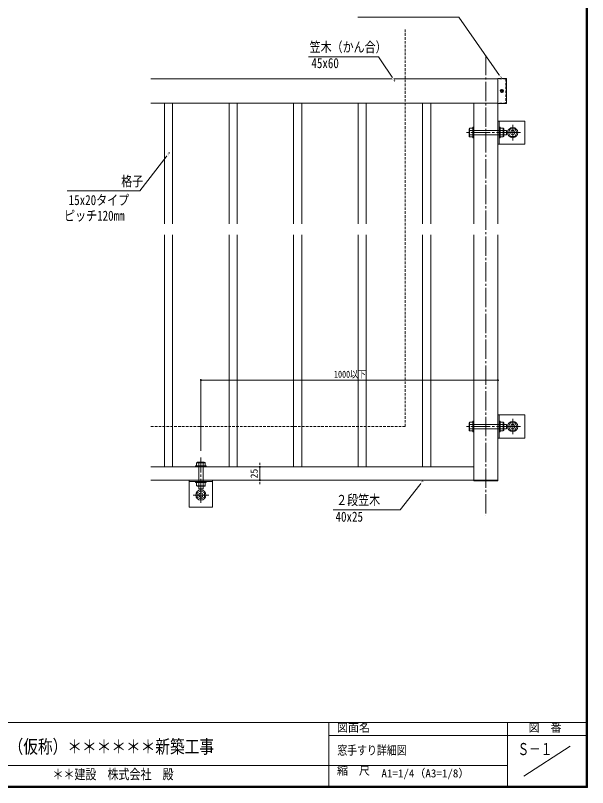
# Model space of a CAD drawing. Units: millimetres at full size; details may follow other scales. Extents: x -18823 to 1599, y -13140 to 1133.
# Drawn here: x 535 to 1599, y -1129 to 308 of the extents above; entities that cross this region are included whole.
import ezdxf
from ezdxf.enums import TextEntityAlignment as Align

# ---------------------------------------------------------------- set-up
doc = ezdxf.new("R2010")
doc.units = ezdxf.units.MM
doc.header["$LTSCALE"] = 4
doc.header["$PDMODE"] = 32
doc.header["$PDSIZE"] = 2
doc.linetypes.add('CHAIN2', pattern=[12, 9, -1, 1, -1])
doc.linetypes.add('DASHED1', pattern=[1.8, 1.2, -0.6])
for name, color, linetype, lineweight in [('0-0_0', 7, 'Continuous', 18), ('0-1_1手摺寸法', 3, 'Continuous', 18), ('0-2_2躯体線', 4, 'Continuous', 9), ('0-3_3中心線', 2, 'CHAIN2', 18), ('0-5_42ｱﾙﾐ部品', 6, 'Continuous', 18), ('0-7_6ﾊｯﾁﾝｸﾞ', 4, 'Continuous', 9), ('0-D_WAKU', 7, 'Continuous', 18), ('0-E_WHITE', 7, 'Continuous', 18)]:
    doc.layers.add(name, color=color, linetype=linetype, lineweight=lineweight)
doc.layers.add('0-B_MOJI', color=6, linetype='Continuous')
doc.styles.add('ＭＳ ゴシック', font='')
doc.styles.get('ＭＳ ゴシック').set_extended_font_data('MS Gothic')

msp = doc.modelspace()

# ---------------------------------------------------------------- linework, layer by layer
at = {"layer": '0-0_0'}
for p, q in [((1432.432, 189.982), (787.077, 189.982)), ((1448.432, 190.982), (1432.432, 190.982)), ((1432.432, 190.982), (1432.432, 143.982)), ((1448.432, 190.982), (1448.432, 143.982)), ((1432.432, 144.982), (787.077, 144.982)), ((1387.432, 144.982), (1387.432, -80.018)), ((1432.432, -80.018), (1432.432, 144.982)), ((1448.432, 143.982), (1432.432, 143.982)), ((1387.432, -100.018), (1387.432, -558.149)), ((1432.432, -558.149), (1432.432, -100.018)), ((1387.432, -557.149), (1432.432, -557.149)), ((1387.432, -558.149), (1432.432, -558.149))]:
    msp.add_line(p, q, dxfattribs=at)
at = {"layer": '0-0_0', "linetype": 'DASHED1'}
for p, q in [((1447.432, 189.982), (1432.432, 189.982)), ((1447.432, 189.982), (1447.432, 144.982)), ((1447.432, 144.982), (1432.432, 144.982))]:
    msp.add_line(p, q, dxfattribs=at)
at = {"layer": '0-0_0'}
for points in [[(1439.683, 189.798), (1359.692, 304.857), (1171.792, 304.857)], [(1240.551, 185.542), (1210.243, 231.164), (1080.065, 231.164)], [(821.507, 52.949), (766.388, -18.484), (631.294, -18.484)], [(1294.348, -557.149), (1250.45, -611.994), (1126.269, -611.994)]]:
    msp.add_lwpolyline(points, dxfattribs=at)
at = {"layer": '0-1_1手摺寸法'}
for p, q in [((1432.432, 111.482), (1482.432, 111.482)), ((1432.432, 111.482), (1432.432, 68.482)), ((1434.932, 111.482), (1434.932, 68.482)), ((1482.432, 111.482), (1482.432, 68.482)), ((1432.432, 68.482), (1482.432, 68.482)), ((879.932, -502.632), (879.932, -370.54)), ((1432.432, -370.54), (879.932, -370.54)), ((883.532, -370.54), (1428.832, -370.54)), ((1432.432, -395.349), (1432.432, -370.54)), ((1432.432, -435.649), (1482.432, -435.649)), ((1432.432, -478.649), (1432.432, -435.649)), ((1434.932, -478.649), (1434.932, -435.649)), ((1482.432, -478.649), (1482.432, -435.649)), ((1432.432, -478.649), (1482.432, -478.649)), ((989.607, -528.549), (989.607, -524.949)), ((1018.9, -532.149), (989.607, -532.149)), ((989.607, -532.149), (989.607, -557.149)), ((989.607, -557.149), (989.607, -532.149)), ((858.432, -557.149), (858.432, -607.149)), ((858.432, -557.149), (901.432, -557.149)), ((858.432, -559.649), (901.432, -559.649)), ((901.432, -557.149), (901.432, -607.149)), ((1018.9, -557.149), (989.607, -557.149)), ((989.607, -560.749), (989.607, -564.349)), ((858.432, -607.149), (901.432, -607.149))]:
    msp.add_line(p, q, dxfattribs=at)
for p in [(879.932, -370.54), (1432.432, -370.54), (989.607, -532.149), (989.607, -557.149)]:
    msp.add_point(p, dxfattribs=at)
at = {"layer": '0-2_2躯体線', "linetype": 'DASHED1'}
for p, q in [((1259.932, 282.047), (1259.932, -457.149)), ((1259.932, -457.149), (787.077, -457.149))]:
    msp.add_line(p, q, dxfattribs=at)
at = {"layer": '0-2_2躯体線'}
for p, q in [((1378.837, 83.998), (1378.837, 95.998)), ((1379.837, 97.998), (1385.837, 97.998)), ((1379.837, 81.998), (1379.837, 97.998)), ((1379.837, 93.998), (1385.837, 93.998)), ((1385.837, 99.998), (1387.432, 99.998)), ((1385.837, 79.998), (1385.837, 99.998)), ((1387.432, 79.998), (1387.432, 99.998)), ((1434.932, 93.998), (1387.432, 93.998)), ((1434.932, 79.982), (1434.932, 99.982)), ((1436.527, 99.982), (1434.932, 99.982)), ((1436.527, 79.982), (1436.527, 99.982)), ((1442.527, 97.982), (1436.527, 97.982)), ((1442.527, 93.982), (1436.527, 93.982)), ((1442.527, 81.982), (1442.527, 97.982)), ((1443.527, 83.982), (1443.527, 95.982)), ((1448.335, 93.998), (1443.527, 93.998)), ((1448.335, 85.998), (1448.335, 93.998)), ((1379.837, 85.998), (1385.837, 85.998)), ((1379.837, 81.998), (1385.837, 81.998)), ((1385.837, 79.998), (1387.432, 79.998)), ((1434.932, 85.998), (1387.432, 85.998)), ((1436.527, 79.982), (1434.932, 79.982)), ((1442.527, 85.982), (1436.527, 85.982)), ((1442.527, 81.982), (1436.527, 81.982)), ((1448.335, 85.998), (1443.527, 85.998)), ((1378.837, -451.166), (1378.837, -463.166)), ((1379.837, -449.166), (1385.837, -449.166)), ((1379.837, -449.166), (1379.837, -465.166)), ((1379.837, -453.166), (1385.837, -453.166)), ((1385.837, -447.166), (1387.432, -447.166)), ((1385.837, -447.166), (1385.837, -467.166)), ((1387.432, -447.166), (1387.432, -467.166)), ((1434.932, -453.166), (1387.432, -453.166)), ((1434.932, -447.149), (1434.932, -467.149)), ((1436.527, -447.149), (1434.932, -447.149)), ((1436.527, -447.149), (1436.527, -467.149)), ((1442.527, -449.149), (1436.527, -449.149)), ((1442.527, -453.149), (1436.527, -453.149)), ((1442.527, -449.149), (1442.527, -465.149)), ((1443.527, -451.149), (1443.527, -463.149)), ((1448.335, -453.166), (1443.527, -453.166)), ((1448.335, -453.166), (1448.335, -461.166)), ((1379.837, -461.166), (1385.837, -461.166)), ((1379.837, -465.166), (1385.837, -465.166)), ((1385.837, -467.166), (1387.432, -467.166)), ((1434.932, -461.166), (1387.432, -461.166)), ((1436.527, -467.149), (1434.932, -467.149)), ((1442.527, -461.149), (1436.527, -461.149)), ((1442.527, -465.149), (1436.527, -465.149)), ((1448.335, -461.166), (1443.527, -461.166)), ((869.916, -530.554), (869.916, -532.149)), ((889.916, -530.554), (869.916, -530.554)), ((871.916, -524.554), (871.916, -530.554)), ((887.916, -524.554), (871.916, -524.554)), ((885.916, -523.554), (873.916, -523.554)), ((875.916, -524.554), (875.916, -530.554)), ((883.916, -524.554), (883.916, -530.554)), ((887.916, -524.554), (887.916, -530.554)), ((889.916, -530.554), (889.916, -532.149)), ((889.916, -532.149), (869.916, -532.149)), ((875.916, -559.649), (875.916, -532.149)), ((883.916, -559.649), (883.916, -532.149)), ((889.932, -559.649), (869.932, -559.649)), ((869.932, -561.244), (869.932, -559.649)), ((889.932, -561.244), (889.932, -559.649)), ((889.932, -561.244), (869.932, -561.244)), ((871.932, -567.244), (871.932, -561.244)), ((887.932, -567.244), (871.932, -567.244)), ((885.932, -568.244), (873.932, -568.244)), ((875.916, -573.052), (875.916, -568.244)), ((883.916, -573.052), (875.916, -573.052)), ((875.932, -567.244), (875.932, -561.244)), ((883.916, -573.052), (883.916, -568.244)), ((883.932, -567.244), (883.932, -561.244)), ((887.932, -567.244), (887.932, -561.244))]:
    msp.add_line(p, q, dxfattribs=at)
for centre, radius, start, end in [((1381.337, 95.998), 2.5, 126.87, 233.13), ((1387.337, 89.998), 8.5, 151.928, 208.072), ((1441.027, 95.982), 2.5, 306.87, 53.13), ((1435.027, 89.982), 8.5, 331.928, 28.072), ((1381.337, 83.998), 2.5, 126.87, 233.13), ((1441.027, 83.982), 2.5, 306.87, 53.13), ((1381.337, -451.166), 2.5, 126.87, 233.13), ((1387.337, -457.166), 8.5, 151.928, 208.072), ((1441.027, -451.149), 2.5, 306.87, 53.13), ((1435.027, -457.149), 8.5, 331.928, 28.072), ((1381.337, -463.166), 2.5, 126.87, 233.13), ((1441.027, -463.149), 2.5, 306.87, 53.13), ((873.916, -526.054), 2.5, 36.87, 143.13), ((879.916, -532.054), 8.5, 61.928, 118.072), ((885.916, -526.054), 2.5, 36.87, 143.13), ((873.932, -565.744), 2.5, 216.87, 323.13), ((879.932, -559.744), 8.5, 241.928, 298.072), ((885.932, -565.744), 2.5, 216.87, 323.13)]:
    msp.add_arc(centre, radius, start, end, dxfattribs=at)
at = {"layer": '0-3_3中心線'}
for p, q in [((1409.932, 232.757), (1409.932, -623.59)), ((1459.932, 104.482), (1459.932, 75.482)), ((1465.897, 89.982), (1369.915, 89.982)), ((1445.432, 89.982), (1474.432, 89.982)), ((1459.932, -471.649), (1459.932, -442.649)), ((1465.897, -457.149), (1369.915, -457.149)), ((1445.432, -457.149), (1474.432, -457.149)), ((879.932, -590.614), (879.932, -514.632)), ((879.932, -570.149), (879.932, -599.149)), ((865.432, -584.649), (894.432, -584.649))]:
    msp.add_line(p, q, dxfattribs=at)
at = {"layer": '0-5_42ｱﾙﾐ部品'}
for p, q in [((1387.432, -532.149), (787.077, -532.149)), ((1387.432, -557.149), (787.077, -557.149))]:
    msp.add_line(p, q, dxfattribs=at)
at = {"layer": '0-7_6ﾊｯﾁﾝｸﾞ'}
for p, q in [((1443.232, 167.482), (1436.632, 167.482)), ((1439.057, 167.856), (1437.528, 167.856)), ((1437.528, 167.106), (1437.528, 167.856)), ((1439.057, 167.106), (1437.528, 167.106)), ((1439.557, 169.886), (1439.557, 168.356)), ((1439.557, 169.886), (1440.307, 169.886)), ((1439.557, 165.078), (1439.557, 166.606)), ((1439.557, 165.078), (1440.307, 165.078)), ((1439.932, 164.182), (1439.932, 170.782)), ((1440.307, 169.886), (1440.307, 168.356)), ((1440.307, 165.078), (1440.307, 166.606)), ((1440.807, 167.856), (1442.336, 167.856)), ((1440.807, 167.106), (1442.336, 167.106)), ((1442.336, 167.106), (1442.336, 167.856))]:
    msp.add_line(p, q, dxfattribs=at)
for points in [[(1467.932, 89.982), (1463.932, 96.91), (1455.932, 96.91), (1451.932, 89.982), (1455.932, 83.053), (1463.932, 83.053)], [(1467.932, -457.149), (1463.932, -464.078), (1455.932, -464.078), (1451.932, -457.149), (1455.932, -450.221), (1463.932, -450.221)], [(879.932, -592.649), (873.004, -588.649), (873.004, -580.649), (879.932, -576.649), (886.86, -580.649), (886.86, -588.649)]]:
    msp.add_lwpolyline(points, close=True, dxfattribs=at)
for centre, radius in [((1439.932, 167.482), 3), ((1459.932, 89.982), 9.5), ((1459.932, 89.982), 4), ((1459.932, -457.149), 9.5), ((1459.932, -457.149), 4), ((879.932, -584.649), 9.5), ((879.932, -584.649), 4)]:
    msp.add_circle(centre, radius, dxfattribs=at)
for centre, start, end in [((1439.057, 168.356), 270, 0), ((1439.057, 166.606), 0, 90), ((1440.807, 168.356), 180, 270), ((1440.807, 168.356), 180, 270), ((1440.807, 166.606), 90, 180)]:
    msp.add_arc(centre, 0.5, start, end, dxfattribs=at)
at = {"layer": '0-D_WAKU'}
for p, q in [((1596.8, -1126.8), (1596.8, 1130.8)), ((1597.4, -1127.4), (1597.4, 1131.4)), ((1598, -1128), (1598, 1132)), ((1598.6, -1128.6), (1598.6, 1132.6)), ((1599.2, -1129.2), (1599.2, 1133.2)), ((-1602, -1008), (1598, -1008)), ((1118, -1008), (1118, -1128)), ((1450, -1008), (1450, -1128)), ((1118, -1032), (1598, -1032)), ((1480.833, -1108), (1567.167, -1052)), ((442, -1088), (1450, -1088)), ((-1603.2, -1129.2), (1599.2, -1129.2)), ((-1602.6, -1128.6), (1598.6, -1128.6)), ((-1602, -1128), (1598, -1128)), ((-1601.4, -1127.4), (1597.4, -1127.4)), ((-1600.8, -1126.8), (1596.8, -1126.8))]:
    msp.add_line(p, q, dxfattribs=at)
at = {"layer": '0-E_WHITE'}
for p, q in [((812.432, 144.982), (812.432, -80.018)), ((827.432, 144.982), (827.432, -80.018)), ((932.432, 144.982), (932.432, -80.018)), ((947.432, 144.982), (947.432, -80.018)), ((1052.432, 144.982), (1052.432, -80.018)), ((1067.432, 144.982), (1067.432, -80.018)), ((1172.432, 144.982), (1172.432, -80.018)), ((1187.432, 144.982), (1187.432, -80.018)), ((1292.432, 144.982), (1292.432, -80.018)), ((1307.432, 144.982), (1307.432, -80.018)), ((812.432, -100.018), (812.432, -532.149)), ((827.432, -100.018), (827.432, -532.149)), ((932.432, -100.018), (932.432, -532.149)), ((947.432, -100.018), (947.432, -532.149)), ((1052.432, -100.018), (1052.432, -532.149)), ((1067.432, -100.018), (1067.432, -532.149)), ((1172.432, -100.018), (1172.432, -532.149)), ((1187.432, -100.018), (1187.432, -532.149)), ((1292.432, -100.018), (1292.432, -532.149)), ((1307.432, -100.018), (1307.432, -532.149))]:
    msp.add_line(p, q, dxfattribs=at)

# ---------------------------------------------------------------- texts
at = {"layer": '0-0_0', "style": 'ＭＳ ゴシック'}
for s, height, width, p in [('笠木（かん合）', 18.77, 0.8, (1082.138, 234.307)), ('45x60', 18.77, 0.8, (1085.51, 204.374)), ('格子', 18.77, 0.8, (731.814, -15.342)), ('15x20タイプ', 18.77, 0.8, (634.041, -50.566)), ('ピッチ120mm', 18.77, 0.8, (625.474, -79.636)), ('２段笠木 ', 18.77, 0.8, (1131.506, -608.851)), ('40x25', 18.77, 0.8, (1130.394, -639.972)), ('（仮称）＊＊＊＊＊＊新築工事', 25.02, 0.8, (522.245, -1073.027)), ('窓手すり詳細図', 16.89, 0.8, (1133.667, -1073.191)), ('Ｓ－１', 22.52, 0.7, (1469.016, -1075.514)), ('＊＊建設\u3000株式会社\u3000殿', 18.77, 0.8, (603.728, -1119.481))]:
    msp.add_text(s, height=height, dxfattribs=dict(at, width=width)).set_placement(p, align=Align.BOTTOM_LEFT)
msp.add_text('A1=1/4（A3=1/8）', height=15.01, dxfattribs=at).set_placement((1215.845, -1114.759), align=Align.BOTTOM_LEFT)
at = {"layer": '0-1_1手摺寸法', "color": 7, "style": 'ＭＳ ゴシック', "width": 0.8}
msp.add_text('1000以下', height=13.14, dxfattribs=at).set_placement((1127.51, -370.292), align=Align.BOTTOM_LEFT)
at = {"layer": '0-1_1手摺寸法', "style": 'ＭＳ ゴシック'}
msp.add_text('25', height=13.14, rotation=90, dxfattribs=at).set_placement((989.359, -553.609), align=Align.BOTTOM_LEFT)
at = {"layer": '0-B_MOJI', "style": 'ＭＳ ゴシック'}
for s, p in [('図面名', (1133.108, -1029.842)), ('図  番', (1489.423, -1029.842)), ('縮  尺', (1133.108, -1109.842))]:
    msp.add_text(s, height=15.01, dxfattribs=at).set_placement(p, align=Align.BOTTOM_LEFT)

# ---------------------------------------------------------------- next in the draw order: wipeouts: each hides what was drawn before it
for points in [[(1235.034, 191.335), (1237.349, 192.873), (1240.551, 185.542), (1240.551, 185.542)], [(1434.045, 195.473), (1436.326, 197.059), (1439.683, 189.798), (1439.683, 189.798)], [(817.794, 45.863), (815.594, 47.56), (821.507, 52.949), (821.507, 52.949)], [(1290.51, -564.168), (1288.34, -562.432), (1294.348, -557.149), (1294.348, -557.149)]]:
    msp.add_wipeout(points)

doc.saveas('drawing.dxf')
